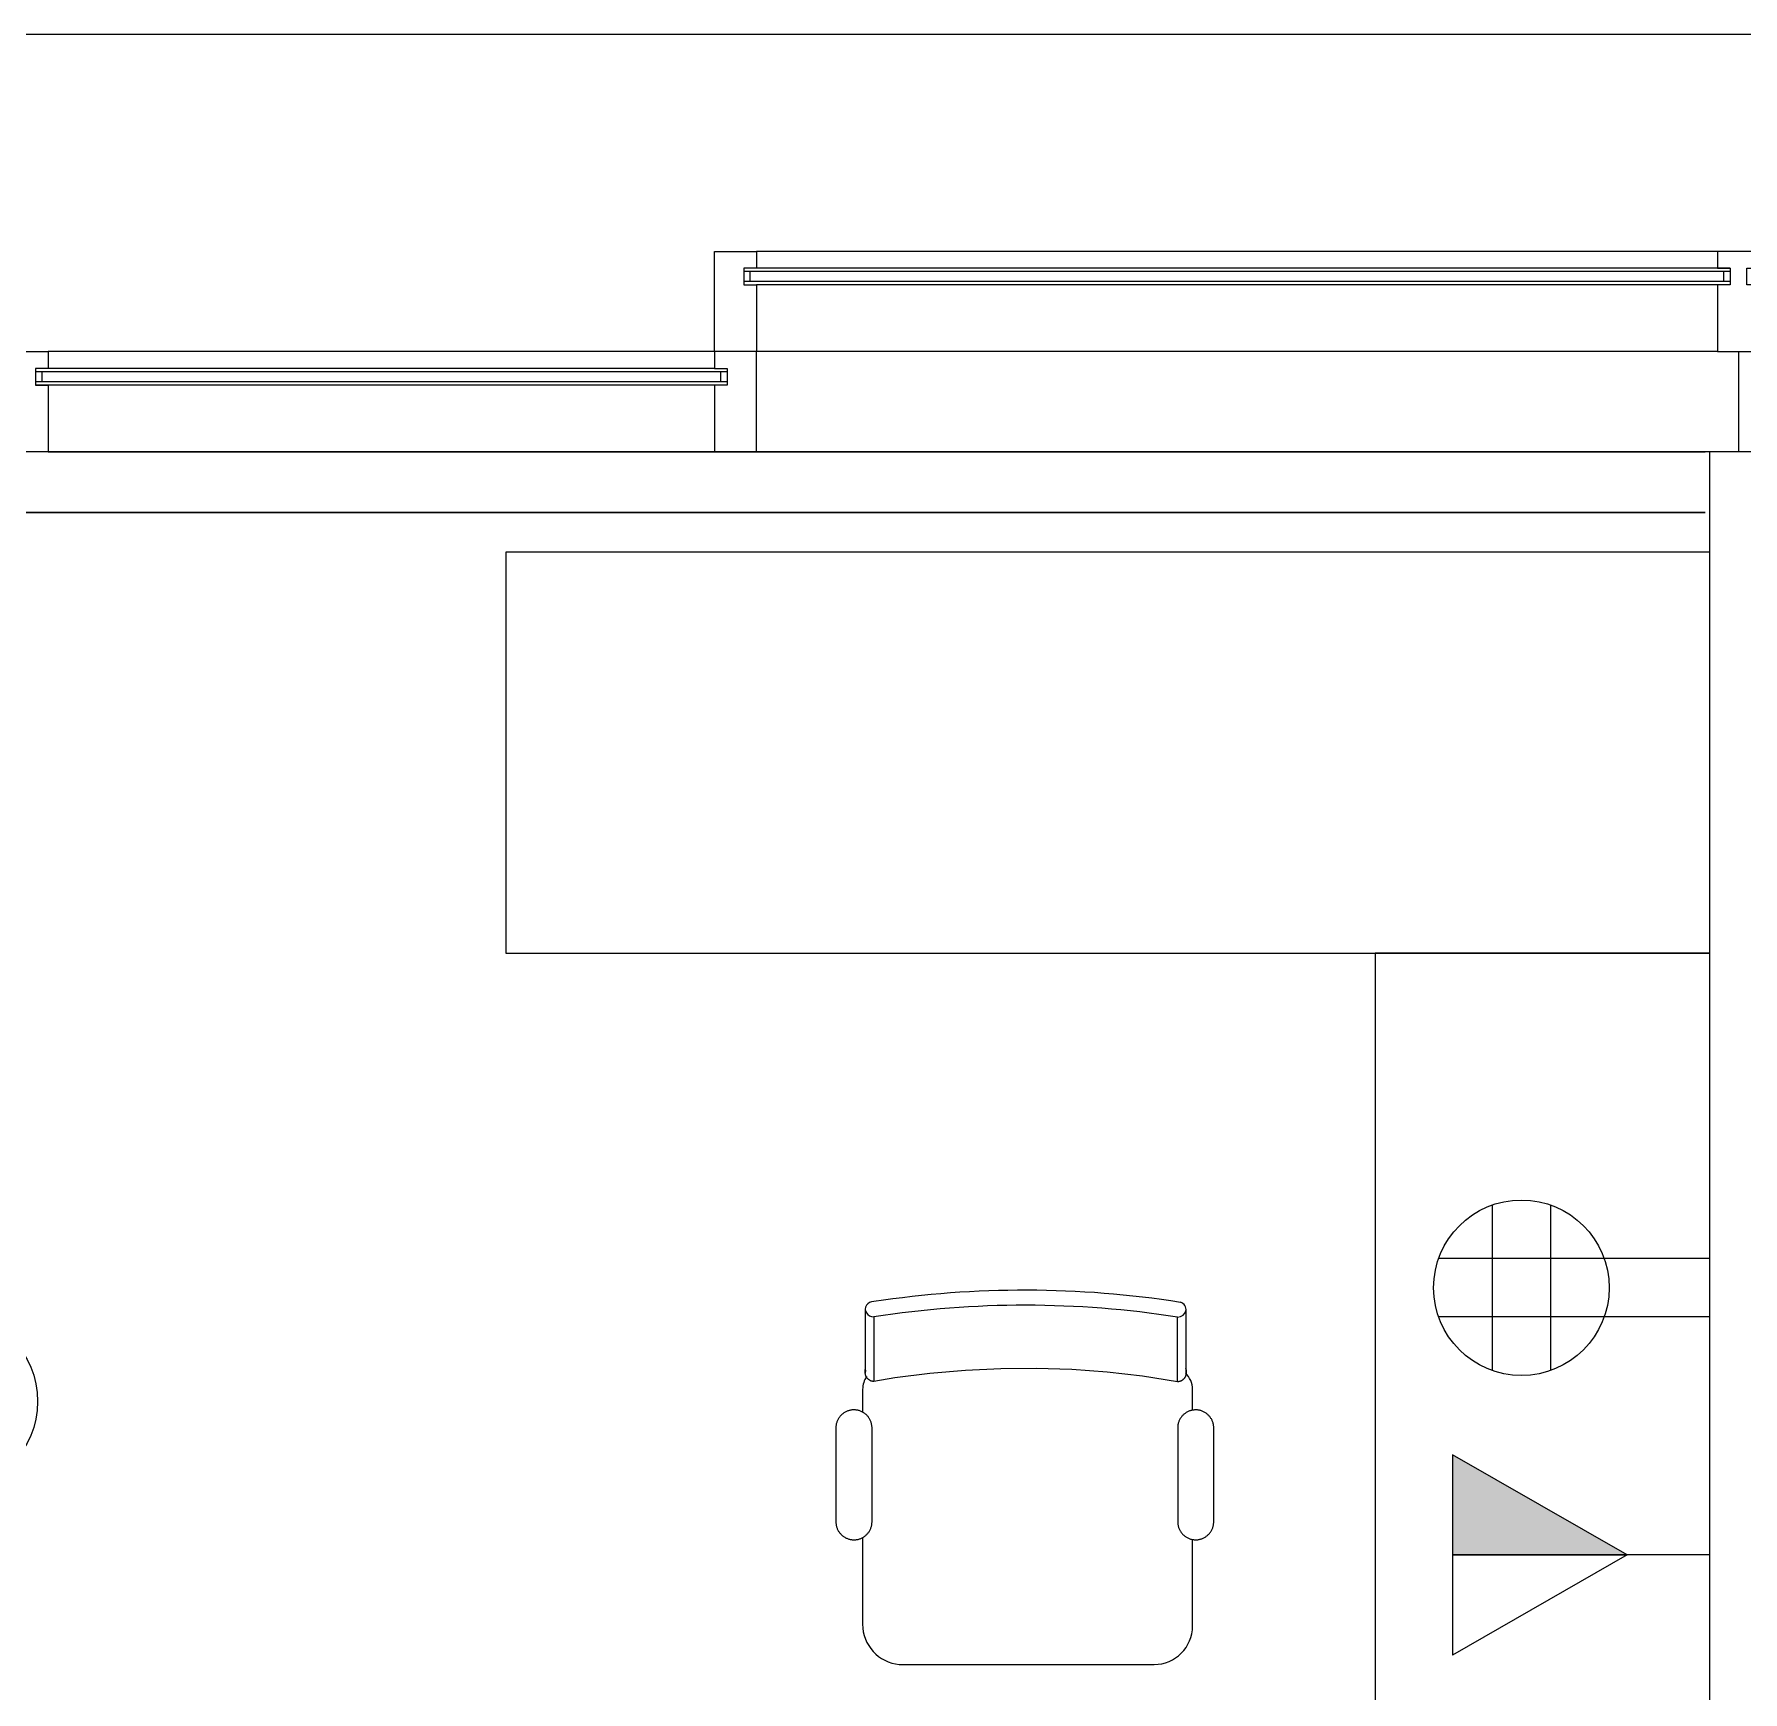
# Model space of a CAD drawing. Header units: inches. Extents: x 1 to 4637, y -664 to 702.
# Drawn here: x 1666.1 to 1768.3, y 603.2 to 702.4 of the extents above; entities that cross this region are included whole.
import ezdxf

# ---------------------------------------------------------------- set-up
doc = ezdxf.new("R2010")
doc.units = ezdxf.units.IN
doc.header["$MEASUREMENT"] = 0
for name, color, linetype, lineweight in [('A-ANNO-NOTE', 131, 'Continuous', 20), ('A-WALL', 113, 'Continuous', 50), ('B-BASE', 7, 'Continuous', 9), ('I-FURN', 30, 'Continuous', 9), ('I-WALL', 2, 'Continuous', 9), ('NABCA_dwg', 8, 'Continuous', 9), ('NB-WIND-EXT', 7, 'Continuous', 9), ('NB-WIND-MULL', 7, 'Continuous', 9), ('NB-WIND-SILL', 7, 'Continuous', 9)]:
    doc.layers.add(name, color=color, linetype=linetype, lineweight=lineweight)

# ---------------------------------------------------------------- blocks, each defined once
blk = doc.blocks.new('Desk - Group 3 - No Side Chairs-2416200-New Construction - Tel_Data_Elec Plan')
at = {"layer": 'I-FURN'}
for p, q in [((20, -48), (20, 0)), ((48.47, -5.45), (33.22, -5.45)), ((30.92, -7.75), (30.92, -12.93)), ((50.66, -13.04), (50.66, -7.86)), ((29.65, -13.99), (29.65, -19.6)), ((31.81, -19.6), (31.81, -13.99)), ((50.09, -13.99), (50.09, -19.6)), ((52.26, -19.6), (52.26, -13.99)), ((30.92, -20.66), (30.92, -21.91)), ((50.66, -21.91), (50.66, -20.54)), ((31.82, -22.37), (31.82, -26.24)), ((49.99, -26.25), (49.99, -22.39)), ((72, -48), (0, -48)), ((0, -48), (20, -48)), ((72, -72), (72, -48)), ((0, -72), (72, -72))]:
    blk.add_line(p, q, dxfattribs=at)
at = {"layer": 'I-FURN', "flags": 128}
for points in [[(31.81, -13.99), (31.81, -13.95), (31.81, -13.9), (31.81, -13.86), (31.8, -13.82), (31.79, -13.78), (31.78, -13.73), (31.77, -13.69), (31.76, -13.65), (31.74, -13.61), (31.73, -13.57), (31.71, -13.53), (31.69, -13.49), (31.67, -13.45), (31.65, -13.42), (31.63, -13.38), (31.6, -13.34), (31.57, -13.31), (31.55, -13.28), (31.52, -13.24), (31.49, -13.21), (31.45, -13.18), (31.42, -13.16), (31.39, -13.13), (31.35, -13.1), (31.32, -13.08), (31.28, -13.06), (31.24, -13.04), (31.2, -13.02), (31.16, -13), (31.12, -12.98), (31.08, -12.97), (31.04, -12.95), (31, -12.94), (30.96, -12.93), (30.92, -12.92), (30.87, -12.92), (30.83, -12.91), (30.79, -12.91), (30.74, -12.91), (30.7, -12.91), (30.66, -12.91), (30.61, -12.91), (30.57, -12.92), (30.53, -12.93), (30.49, -12.94), (30.44, -12.95), (30.4, -12.96), (30.36, -12.97), (30.32, -12.99), (30.28, -13.01), (30.24, -13.02), (30.2, -13.05), (30.17, -13.07), (30.13, -13.09), (30.1, -13.12), (30.06, -13.14), (30.03, -13.17), (30, -13.2), (29.96, -13.23), (29.93, -13.26), (29.91, -13.29), (29.88, -13.33), (29.85, -13.36), (29.83, -13.4), (29.8, -13.43), (29.78, -13.47), (29.76, -13.51), (29.74, -13.55), (29.73, -13.59), (29.71, -13.63), (29.7, -13.67), (29.69, -13.71), (29.68, -13.75), (29.67, -13.79), (29.66, -13.84), (29.66, -13.88), (29.65, -13.92), (29.65, -13.97), (29.65, -13.99)], [(52.26, -13.99), (52.26, -13.95), (52.26, -13.9), (52.25, -13.86), (52.25, -13.82), (52.24, -13.77), (52.23, -13.73), (52.22, -13.69), (52.21, -13.65), (52.19, -13.61), (52.18, -13.57), (52.16, -13.53), (52.14, -13.49), (52.12, -13.45), (52.1, -13.41), (52.07, -13.38), (52.05, -13.34), (52.02, -13.31), (51.99, -13.28), (51.96, -13.24), (51.93, -13.21), (51.9, -13.18), (51.87, -13.15), (51.83, -13.13), (51.8, -13.1), (51.76, -13.08), (51.73, -13.06), (51.69, -13.03), (51.65, -13.01), (51.61, -13), (51.57, -12.98), (51.53, -12.96), (51.49, -12.95), (51.45, -12.94), (51.4, -12.93), (51.36, -12.92), (51.32, -12.92), (51.28, -12.91), (51.23, -12.91), (51.19, -12.91), (51.15, -12.91), (51.1, -12.91), (51.06, -12.91), (51.02, -12.92), (50.97, -12.93), (50.93, -12.93), (50.89, -12.95), (50.85, -12.96), (50.81, -12.97), (50.77, -12.99), (50.73, -13), (50.69, -13.02), (50.65, -13.04), (50.61, -13.07), (50.58, -13.09), (50.54, -13.11), (50.51, -13.14), (50.47, -13.17), (50.44, -13.2), (50.41, -13.23), (50.38, -13.26), (50.35, -13.29), (50.32, -13.32), (50.3, -13.36), (50.27, -13.39), (50.25, -13.43), (50.23, -13.47), (50.21, -13.51), (50.19, -13.55), (50.17, -13.59), (50.16, -13.63), (50.14, -13.67), (50.13, -13.71), (50.12, -13.75), (50.11, -13.79), (50.1, -13.84), (50.1, -13.88), (50.1, -13.92), (50.09, -13.97), (50.09, -13.99)], [(29.65, -19.6), (29.65, -19.64), (29.65, -19.68), (29.66, -19.73), (29.66, -19.77), (29.67, -19.81), (29.68, -19.86), (29.69, -19.9), (29.7, -19.94), (29.72, -19.98), (29.74, -20.02), (29.75, -20.06), (29.77, -20.1), (29.79, -20.14), (29.82, -20.17), (29.84, -20.21), (29.86, -20.24), (29.89, -20.28), (29.92, -20.31), (29.95, -20.34), (29.98, -20.37), (30.01, -20.4), (30.04, -20.43), (30.08, -20.46), (30.11, -20.48), (30.15, -20.51), (30.18, -20.53), (30.22, -20.55), (30.26, -20.57), (30.3, -20.59), (30.34, -20.61), (30.38, -20.62), (30.42, -20.64), (30.46, -20.65), (30.51, -20.66), (30.55, -20.66), (30.59, -20.67), (30.63, -20.68), (30.68, -20.68), (30.72, -20.68), (30.76, -20.68), (30.81, -20.68), (30.85, -20.67), (30.89, -20.67), (30.94, -20.66), (30.98, -20.65), (31.02, -20.64), (31.06, -20.63), (31.1, -20.62), (31.14, -20.6), (31.18, -20.58), (31.22, -20.56), (31.26, -20.54), (31.3, -20.52), (31.33, -20.5), (31.37, -20.47), (31.4, -20.45), (31.44, -20.42), (31.47, -20.39), (31.5, -20.36), (31.53, -20.33), (31.56, -20.3), (31.59, -20.26), (31.61, -20.23), (31.64, -20.19), (31.66, -20.16), (31.68, -20.12), (31.7, -20.08), (31.72, -20.04), (31.74, -20), (31.75, -19.96), (31.77, -19.92), (31.78, -19.88), (31.79, -19.84), (31.8, -19.79), (31.8, -19.75), (31.81, -19.71), (31.81, -19.66), (31.81, -19.62), (31.81, -19.6)], [(50.09, -19.6), (50.09, -19.64), (50.1, -19.69), (50.1, -19.73), (50.11, -19.77), (50.12, -19.81), (50.12, -19.86), (50.14, -19.9), (50.15, -19.94), (50.16, -19.98), (50.18, -20.02), (50.2, -20.06), (50.22, -20.1), (50.24, -20.14), (50.26, -20.17), (50.28, -20.21), (50.31, -20.25), (50.33, -20.28), (50.36, -20.31), (50.39, -20.35), (50.42, -20.38), (50.45, -20.41), (50.49, -20.43), (50.52, -20.46), (50.56, -20.49), (50.59, -20.51), (50.63, -20.53), (50.67, -20.55), (50.71, -20.57), (50.74, -20.59), (50.78, -20.61), (50.83, -20.62), (50.87, -20.64), (50.91, -20.65), (50.95, -20.66), (50.99, -20.67), (51.04, -20.67), (51.08, -20.68), (51.12, -20.68), (51.17, -20.68), (51.21, -20.68), (51.25, -20.68), (51.3, -20.68), (51.34, -20.67), (51.38, -20.66), (51.42, -20.65), (51.47, -20.64), (51.51, -20.63), (51.55, -20.62), (51.59, -20.6), (51.63, -20.58), (51.67, -20.57), (51.71, -20.54), (51.74, -20.52), (51.78, -20.5), (51.82, -20.47), (51.85, -20.45), (51.88, -20.42), (51.92, -20.39), (51.95, -20.36), (51.98, -20.33), (52.01, -20.3), (52.03, -20.26), (52.06, -20.23), (52.08, -20.19), (52.11, -20.16), (52.13, -20.12), (52.15, -20.08), (52.17, -20.04), (52.18, -20), (52.2, -19.96), (52.21, -19.92), (52.22, -19.88), (52.24, -19.84), (52.24, -19.79), (52.25, -19.75), (52.26, -19.71), (52.26, -19.67), (52.26, -19.62), (52.26, -19.6)], [(31.31, -22.88), (31.31, -22.86), (31.31, -22.84), (31.32, -22.82), (31.32, -22.8), (31.32, -22.78), (31.33, -22.76), (31.33, -22.74), (31.34, -22.72), (31.35, -22.7), (31.35, -22.68), (31.36, -22.66), (31.37, -22.64), (31.38, -22.63), (31.39, -22.61), (31.4, -22.59), (31.41, -22.58), (31.43, -22.56), (31.44, -22.54), (31.45, -22.53), (31.47, -22.51), (31.48, -22.5), (31.5, -22.49), (31.51, -22.48), (31.53, -22.46), (31.55, -22.45), (31.56, -22.44), (31.58, -22.43), (31.6, -22.42), (31.62, -22.41), (31.64, -22.41), (31.66, -22.4), (31.67, -22.39), (31.69, -22.39), (31.71, -22.38), (31.73, -22.38), (31.75, -22.38), (31.77, -22.37), (31.79, -22.37), (31.81, -22.37), (31.82, -22.37)], [(31.82, -22.37), (33.92, -22.69), (36.03, -22.93), (38.15, -23.09), (40.27, -23.16), (42.39, -23.14), (44.51, -23.04), (46.63, -22.86), (48.74, -22.59), (49.99, -22.39)], [(49.99, -22.39), (50.01, -22.39), (50.03, -22.39), (50.05, -22.39), (50.07, -22.4), (50.09, -22.4), (50.11, -22.4), (50.13, -22.41), (50.15, -22.41), (50.17, -22.42), (50.19, -22.43), (50.21, -22.44), (50.22, -22.45), (50.24, -22.46), (50.26, -22.47), (50.28, -22.48), (50.29, -22.49), (50.31, -22.5), (50.32, -22.51), (50.34, -22.53), (50.35, -22.54), (50.37, -22.56), (50.38, -22.57), (50.39, -22.59), (50.41, -22.6), (50.42, -22.62), (50.43, -22.64), (50.44, -22.66), (50.45, -22.67), (50.46, -22.69), (50.46, -22.71), (50.47, -22.73), (50.48, -22.75), (50.48, -22.77), (50.49, -22.79), (50.49, -22.81), (50.49, -22.83), (50.5, -22.85), (50.5, -22.87), (50.5, -22.89), (50.5, -22.9)], [(31.31, -23.08), (31.31, -22.95), (31.31, -22.89), (31.31, -22.88)], [(31.31, -22.88), (31.31, -22.91), (31.31, -23), (31.31, -23.15), (31.31, -23.36), (31.31, -23.63), (31.31, -23.97), (31.31, -24.36), (31.31, -24.8), (31.31, -25.31), (31.31, -25.87), (31.31, -26.49), (31.31, -26.69)], [(50.5, -26.71), (50.5, -26.07), (50.5, -25.49), (50.5, -24.97), (50.5, -24.5), (50.5, -24.1), (50.5, -23.75), (50.5, -23.46), (50.5, -23.23), (50.5, -23.06), (50.5, -22.95), (50.5, -22.9), (50.5, -22.9)], [(50.5, -22.9), (50.5, -22.93), (50.5, -23.02), (50.5, -23.1)]]:
    blk.add_lwpolyline(points, dxfattribs=at)
at = {"layer": 'I-FURN'}
for centre, radius, start, end in [((33.22, -7.75), 2.3, 90, 180), ((48.24, -7.86), 2.42, 0, 84.6807), ((32.24, -21.91), 1.32, 180, 227.8127), ((49.34, -21.91), 1.32, 324.2773, 0)]:
    blk.add_arc(centre, radius, start, end, dxfattribs=at)
for centre, major_axis, ratio, start_param, end_param in [((31.82, -23.08), (0.507, 0), 0.99468, 3.097536, 3.287158), ((49.99, -23.1), (0.507, 0), 0.99468, 0, 0.261799), ((31.82, -26.69), (-0.507, 0), 0.899459, 4.712389, 7.511412), ((40.95, 20.81), (53.09, 0), 0.899459, 4.539475, 4.883411), ((49.99, -26.71), (-0.507, 0), 0.899459, 1.570796, 4.712389), ((40.95, 20.81), (54.09, 0), 0.899459, 4.539505, 4.880219)]:
    blk.add_ellipse(centre, major_axis=major_axis, ratio=ratio, start_param=start_param, end_param=end_param, dxfattribs=at)
blk = doc.blocks.new('NABCA_dwg_MA-2900-8th-120718_dwg-2391440-New Construction - Test Fit Plan-2421454-New Construction - Tel_Data_Elec Plan')
at = {"layer": 'B-BASE', "flags": 128}
blk.add_lwpolyline([(-5935.21, -3896.6), (-5935.21, -3904.1), (-8374.21, -3904.1), (-8374.21, -2881.08), (-8378.21, -2881.08), (-8378.21, -2538.1), (-5818.21, -2538.1), (-5818.21, -2548.1)], dxfattribs=at)
at = {"layer": 'NB-WIND-EXT'}
for p, q in [((-7633.71, -2552.1), (-7691.96, -2552.1)), ((-7633.71, -2552.3), (-7692.71, -2552.3)), ((-7633.71, -2552.9), (-7692.71, -2552.9)), ((-7692.34, -2552.9), (-7692.34, -2552.3)), ((-7633.71, -2553.1), (-7691.96, -2553.1)), ((-7634.09, -2552.9), (-7634.09, -2552.3)), ((-7694.46, -2558.1), (-7735.09, -2558.1)), ((-7693.71, -2558.3), (-7735.09, -2558.3)), ((-7734.71, -2558.3), (-7734.71, -2558.9)), ((-7694.09, -2558.9), (-7694.09, -2558.3)), ((-7693.71, -2558.9), (-7735.09, -2558.9)), ((-7694.46, -2559.1), (-7735.09, -2559.1))]:
    blk.add_line(p, q, dxfattribs=at)
at = {"layer": 'NB-WIND-MULL', "flags": 128}
for points in [[(-7691.96, -2551.1), (-7691.96, -2552.1), (-7692.71, -2552.1), (-7692.71, -2553.1), (-7691.96, -2553.1), (-7691.96, -2557.1), (-7694.46, -2557.1), (-7694.46, -2551.1)], [(-7632.71, -2553.1), (-7632.71, -2552.1), (-7631.96, -2552.1), (-7631.96, -2551.1), (-7634.46, -2551.1), (-7634.46, -2552.1), (-7633.71, -2552.1), (-7633.71, -2553.1), (-7634.46, -2553.1), (-7634.46, -2557.1), (-7631.96, -2557.1), (-7631.96, -2553.1)], [(-7734.34, -2557.1), (-7734.34, -2558.1), (-7735.09, -2558.1), (-7735.09, -2559.1), (-7734.34, -2559.1), (-7734.34, -2563.1), (-7736.84, -2563.1), (-7736.84, -2557.1)], [(-7694.46, -2557.1), (-7694.46, -2558.1), (-7693.71, -2558.1), (-7693.71, -2559.1), (-7694.46, -2559.1), (-7694.46, -2563.1), (-7691.96, -2563.1), (-7691.96, -2557.1)]]:
    blk.add_lwpolyline(points, close=True, dxfattribs=at)
at = {"layer": 'NB-WIND-SILL'}
for p, q in [((-7634.46, -2551.1), (-7691.96, -2551.1)), ((-7694.46, -2557.1), (-7734.34, -2557.1)), ((-7634.46, -2557.1), (-7691.96, -2557.1)), ((-7633.21, -2557.1), (-7633.21, -2563.1))]:
    blk.add_line(p, q, dxfattribs=at)
at = {"layer": 'NB-WIND-SILL', "flags": 128}
for points in [[(-7635.21, -2563.1), (-7734.34, -2563.1)], [(-7635.21, -2566.73), (-7736.84, -2566.73), (-7736.84, -2566.23), (-7736.84, -2566.73)]]:
    blk.add_lwpolyline(points, close=True, dxfattribs=at)
blk = doc.blocks.new('NABCA_dwg-2391440-New Construction - Tel_Data_Elec Plan')
at = {"layer": 'A-WALL', "color": 250, "lineweight": 20}
blk.add_line((2467.52, 677.4), (2467.27, 677.4), dxfattribs=at)
blk.add_blockref('NABCA_dwg_MA-2900-8th-120718_dwg-2391440-New Construction - Test Fit Plan-2421454-New Construction - Tel_Data_Elec Plan', (10102.48, 3240.5))

msp = doc.modelspace()

# ---------------------------------------------------------------- hatches: boundary and pattern name
at = {"layer": 'A-ANNO-NOTE', "lineweight": 9}
msp.add_hatch(color=256, dxfattribs=at).paths.add_polyline_path([(1761.37, 611.4), (1750.91, 617.4), (1750.91, 611.4), (1756.82, 611.4)], flags=0)

# ---------------------------------------------------------------- linework, layer by layer
at = {"layer": 'A-ANNO-NOTE'}
for p, q in [((1753.3, 632.35), (1753.3, 622.44)), ((1756.78, 632.35), (1756.78, 622.44)), ((1766.29, 629.14), (1750.09, 629.14)), ((1766.29, 625.65), (1750.09, 625.65)), ((1750.91, 617.4), (1750.91, 611.4)), ((1761.37, 611.4), (1750.91, 617.4)), ((1750.91, 617.4), (1750.91, 605.4)), ((1761.37, 611.4), (1750.91, 617.4)), ((1750.91, 611.4), (1761.37, 611.4)), ((1766.29, 611.4), (1750.91, 611.4)), ((1761.37, 611.4), (1750.91, 605.4))]:
    msp.add_line(p, q, dxfattribs=at)
for centre in [(1755.04, 627.39), (1661.03, 620.59)]:
    msp.add_circle(centre, 5.25, dxfattribs=at)
at = {"layer": 'I-WALL', "color": 250, "lineweight": 20}
for p, q in [((1766.29, 677.4), (1766.29, 530.02)), ((1769.79, 677.4), (1766.29, 677.4))]:
    msp.add_line(p, q, dxfattribs=at)

# ---------------------------------------------------------------- block references
at = {"layer": 'I-FURN', "rotation": 180}
msp.add_blockref('Desk - Group 3 - No Side Chairs-2416200-New Construction - Tel_Data_Elec Plan', (1766.29, 599.4), dxfattribs=at)
at = {"layer": 'NABCA_dwg', "color": 7}
msp.add_blockref('NABCA_dwg-2391440-New Construction - Tel_Data_Elec Plan', (-701.24, 0), dxfattribs=at)

doc.saveas('drawing.dxf')
